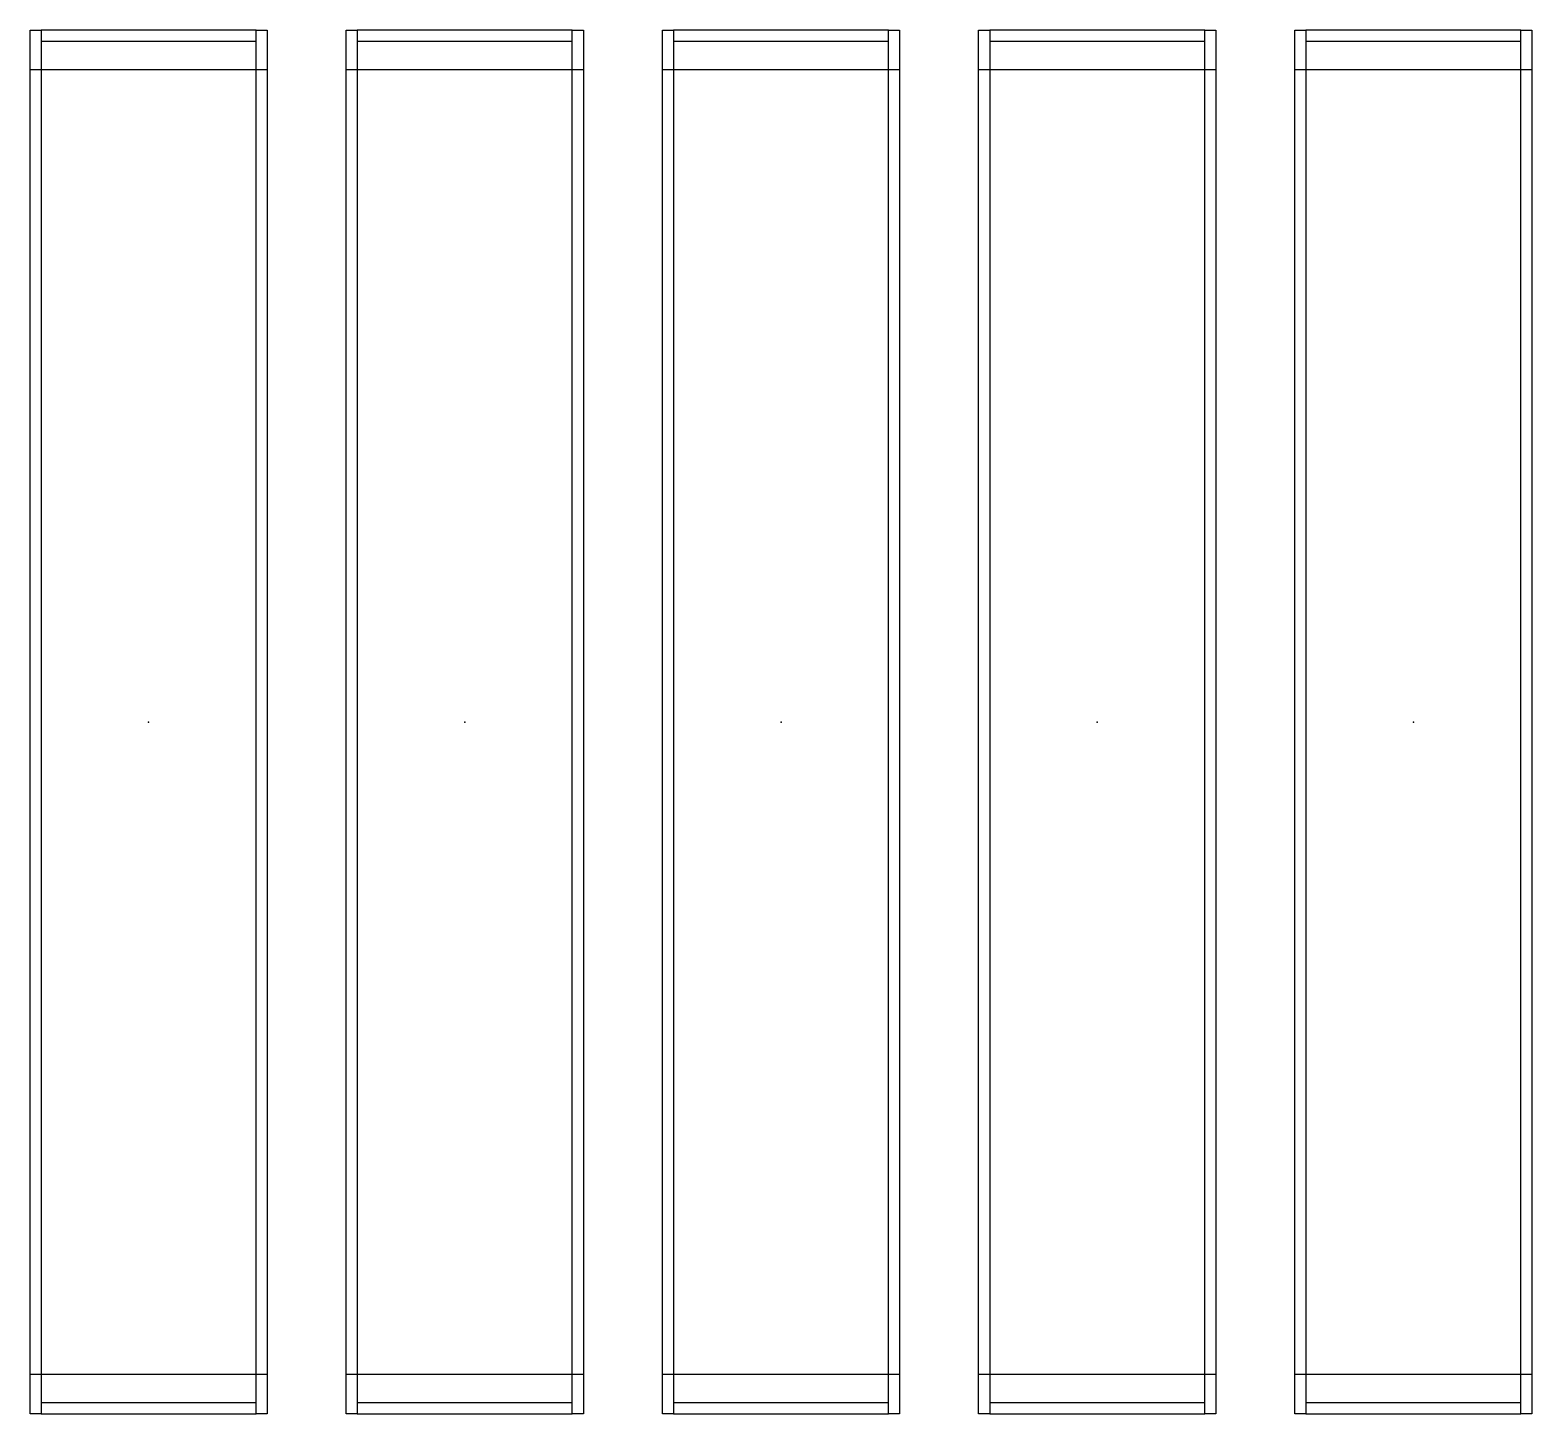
# Model space of a CAD drawing. Header units: millimetres. Extents: x -962357 to -591933, y -35273 to 59420.
# Drawn here: x -646722 to -644822, y 5695 to 7445 of the extents above; entities that cross this region are included whole.
import ezdxf

# ---------------------------------------------------------------- set-up
doc = ezdxf.new("R2010")
doc.units = ezdxf.units.MM
doc.layers.add('A11_ALU.SOLID SHEET', color=2, linetype='Continuous')

# ---------------------------------------------------------------- blocks, each defined once
blk = doc.blocks.new('*U615')
for p, q in [((-825.3, -35950), (-825.3, -35650)), ((825, -35650), (825, -35950)), ((-825.3, -36350), (-825.3, -36050)), ((825, -36050), (825, -36350)), ((-825.3, -36750), (-825.3, -36450)), ((825, -36450), (825, -36750)), ((-825.3, -37150), (-825.3, -36850)), ((825, -36850), (825, -37150)), ((-825.3, -37550), (-825.3, -37250)), ((825, -37250), (825, -37550))]:
    blk.add_line(p, q)
for p in [(0, -35800), (0, -36200), (0, -36600), (0, -37000), (0, -37400)]:
    blk.add_point(p)
at = {"layer": 'A11_ALU.SOLID SHEET', "color": 0}
for points in [[(-875, -35650), (875, -35650), (875, -35664), (-875, -35664)], [(-875, -35936), (-861, -35936), (-861, -35664), (-875, -35664)], [(875, -35664), (861, -35664), (861, -35936), (875, -35936)], [(-875, -35936), (875, -35936), (875, -35950), (-875, -35950)], [(-875, -36050), (875, -36050), (875, -36064), (-875, -36064)], [(-875, -36336), (-861, -36336), (-861, -36064), (-875, -36064)], [(875, -36064), (861, -36064), (861, -36336), (875, -36336)], [(-875, -36336), (875, -36336), (875, -36350), (-875, -36350)], [(-875, -36450), (875, -36450), (875, -36464), (-875, -36464)], [(-875, -36736), (-861, -36736), (-861, -36464), (-875, -36464)], [(875, -36464), (861, -36464), (861, -36736), (875, -36736)], [(-875, -36736), (875, -36736), (875, -36750), (-875, -36750)], [(-875, -36850), (875, -36850), (875, -36864), (-875, -36864)], [(-875, -37136), (-861, -37136), (-861, -36864), (-875, -36864)], [(875, -36864), (861, -36864), (861, -37136), (875, -37136)], [(-875, -37136), (875, -37136), (875, -37150), (-875, -37150)], [(-875, -37250), (875, -37250), (875, -37264), (-875, -37264)], [(-875, -37536), (-861, -37536), (-861, -37264), (-875, -37264)], [(875, -37264), (861, -37264), (861, -37536), (875, -37536)], [(-875, -37536), (875, -37536), (875, -37550), (-875, -37550)]]:
    blk.add_lwpolyline(points, close=True, dxfattribs=at)
blk = doc.blocks.new('*U856')
at = {"layer": 'A11_ALU.SOLID SHEET', "color": 0, "linetype": 'ByBlock', "rotation": 90}
blk.add_blockref('*U615', (62308.5, 2990), dxfattribs=at)

msp = doc.modelspace()

# ---------------------------------------------------------------- block references
at = {"layer": 'A11_ALU.SOLID SHEET', "color": 2}
msp.add_blockref('*U856', (-744680, 3580), dxfattribs=at)

doc.saveas('drawing.dxf')
